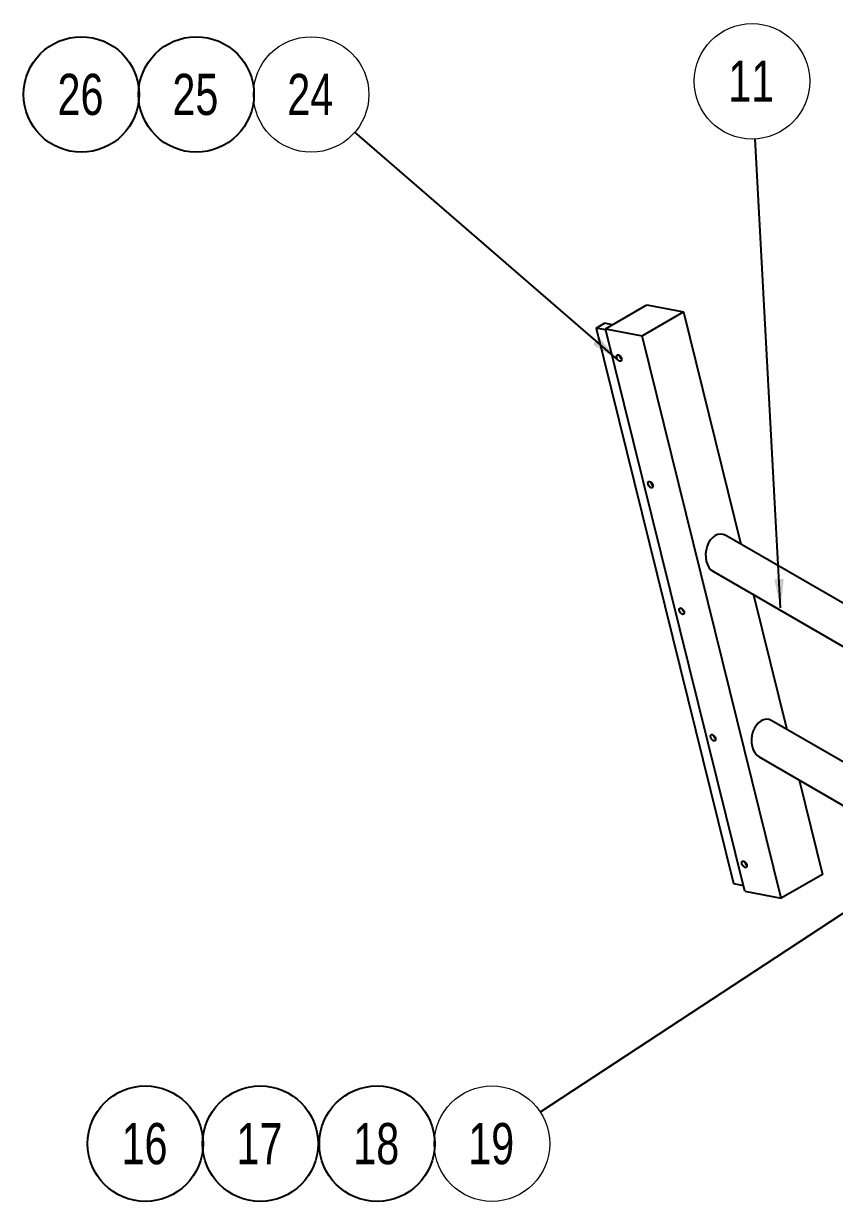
# Model space of a CAD drawing. Header units: millimetres. Extents: x 122 to 2816, y -707 to 556.
# Drawn here: x 2557.4 to 2609.5, y 145.2 to 220.9 of the extents above; entities that cross this region are included whole.
import ezdxf

# ---------------------------------------------------------------- set-up
doc = ezdxf.new("R2010")
doc.units = ezdxf.units.MM
doc.layers.add('FORMAT', color=7, linetype='Continuous')
doc.styles.add('SLDTEXTSTYLE7', font='TXT', dxfattribs={"width": 0.75})
doc.dimstyles.new('SLDDIMSTYLE0', dxfattribs={"dimtxt": 2.5, "dimasz": 1.852083, "dimexe": 0, "dimexo": 0.625, "dimgap": 0, "dimtad": 1, "dimdec": 0, "dimrnd": 1e-09, "dimtxsty": 'Standard', "dimsah": 1, "dimcen": 2.5, "dimazin": 3, "dimtfac": 1.852083, "dimtdec": 0, "dimtmove": 0, "dimatfit": 3, "dimfrac": 2})

# ---------------------------------------------------------------- blocks, each defined once
blk = doc.blocks.new('SW_NOTE_0_64')
at = {"color": 0, "linetype": 'Continuous', "lineweight": 0}
blk.add_circle((-0.201, 3.705), 3.71, dxfattribs=at)
at = {"color": 0, "linetype": 'Continuous', "lineweight": 0, "insert": (-0.254, 5.033), "char_height": 2.6458, "attachment_point": 2, "style": 'SLDTEXTSTYLE7'}
blk.add_mtext('11', dxfattribs=at)
blk = doc.blocks.new('SW_NOTE_0_67')
at = {"color": 0, "linetype": 'Continuous', "lineweight": 0}
blk.add_circle((-2.806, 2.428), 3.71, dxfattribs=at)
at = {"color": 0, "linetype": 'Continuous', "lineweight": 0, "insert": (-2.859, 3.756), "char_height": 2.6458, "attachment_point": 2, "style": 'SLDTEXTSTYLE7'}
blk.add_mtext('24', dxfattribs=at)
blk = doc.blocks.new('SW_NOTE_0_68')
at = {"color": 0, "linetype": 'Continuous', "lineweight": 0}
blk.add_circle((-3.102, -2.036), 3.71, dxfattribs=at)
at = {"color": 0, "linetype": 'Continuous', "lineweight": 0, "insert": (-3.155, -0.708), "char_height": 2.6458, "attachment_point": 2, "style": 'SLDTEXTSTYLE7'}
blk.add_mtext('19', dxfattribs=at)
blk = doc.blocks.new('SW_NOTE_0_69')
at = {"layer": 'FORMAT', "color": 0}
blk.add_circle((1.955, 2.083), 3.71, dxfattribs=at)
at = {"layer": 'FORMAT', "color": 0, "insert": (1.902, 3.411), "char_height": 2.6458, "attachment_point": 2, "style": 'SLDTEXTSTYLE7'}
blk.add_mtext('18', dxfattribs=at)
blk = doc.blocks.new('SW_NOTE_0_70')
at = {"layer": 'FORMAT', "color": 0}
blk.add_circle((1.955, 2.083), 3.71, dxfattribs=at)
at = {"layer": 'FORMAT', "color": 0, "insert": (1.902, 3.411), "char_height": 2.6458, "attachment_point": 2, "style": 'SLDTEXTSTYLE7'}
blk.add_mtext('17', dxfattribs=at)
blk = doc.blocks.new('SW_NOTE_0_71')
at = {"layer": 'FORMAT', "color": 0}
blk.add_circle((1.955, 2.083), 3.71, dxfattribs=at)
at = {"layer": 'FORMAT', "color": 0, "insert": (1.902, 3.411), "char_height": 2.6458, "attachment_point": 2, "style": 'SLDTEXTSTYLE7'}
blk.add_mtext('16', dxfattribs=at)
blk = doc.blocks.new('SW_NOTE_0_72')
at = {"layer": 'FORMAT', "color": 0}
blk.add_circle((1.955, 2.083), 3.71, dxfattribs=at)
at = {"layer": 'FORMAT', "color": 0, "insert": (1.902, 3.411), "char_height": 2.6458, "attachment_point": 2, "style": 'SLDTEXTSTYLE7'}
blk.add_mtext('25', dxfattribs=at)
blk = doc.blocks.new('SW_NOTE_0_73')
at = {"layer": 'FORMAT', "color": 0}
blk.add_circle((1.955, 2.083), 3.71, dxfattribs=at)
at = {"layer": 'FORMAT', "color": 0, "insert": (1.902, 3.411), "char_height": 2.6458, "attachment_point": 2, "style": 'SLDTEXTSTYLE7'}
blk.add_mtext('26', dxfattribs=at)

msp = doc.modelspace()

# ---------------------------------------------------------------- linework, layer by layer
at = {"color": 7, "linetype": 'Continuous', "lineweight": 25}
for p, q in [((2594.842875, 201.339833), (2597.494526, 202.870598)), ((2597.190814, 200.887907), (2599.842465, 202.418673)), ((2597.494526, 202.870598), (2599.842465, 202.418673)), ((2599.842465, 202.418673), (2603.533818, 187.496102)), ((2594.236989, 201.377358), (2594.76732, 201.683511)), ((2594.236989, 201.377358), (2603.067169, 165.680696)), ((2594.863419, 201.256784), (2594.236989, 201.377358)), ((2595.270454, 201.586669), (2594.76732, 201.683511)), ((2594.842875, 201.339833), (2597.190814, 200.887907)), ((2603.784829, 165.191315), (2594.842875, 201.339833)), ((2606.132768, 164.73939), (2597.190814, 200.887907)), ((2595.735085, 199.582809), (2595.728036, 199.623296)), ((2597.747025, 191.449393), (2597.739975, 191.48988)), ((2611.834858, 182.704013), (2602.571094, 188.05187)), ((2601.766109, 185.728052), (2610.627457, 180.612505)), ((2604.338521, 184.24303), (2606.479248, 175.588981)), ((2599.758965, 183.315976), (2599.751915, 183.356463)), ((2611.834858, 172.497253), (2605.516524, 176.14475)), ((2601.770905, 175.18256), (2601.763855, 175.223047)), ((2604.711539, 173.820931), (2610.627457, 170.405745)), ((2607.283951, 172.33591), (2608.784419, 166.270155)), ((2603.782844, 167.049144), (2603.775794, 167.08963)), ((2608.784419, 166.270155), (2606.132768, 164.73939)), ((2603.067169, 165.680696), (2603.693599, 165.560123)), ((2603.784829, 165.191315), (2606.132768, 164.73939))]:
    msp.add_line(p, q, dxfattribs=at)
at = {"color": 8, "linetype": 'Continuous', "lineweight": 25}
for p, q in [((2595.775601, 199.580382), (2595.741412, 199.560645)), ((2597.787541, 191.446966), (2597.753351, 191.427228)), ((2599.79948, 183.313549), (2599.765291, 183.293812)), ((2601.81142, 175.180133), (2601.777231, 175.160396)), ((2603.82336, 167.046716), (2603.78917, 167.026979))]:
    msp.add_line(p, q, dxfattribs=at)
at = {"color": 7, "linetype": 'Continuous', "lineweight": 25, "flags": 128}
for points in [[(2595.558309, 199.480758), (2595.550252, 199.536868), (2595.555076, 199.586078), (2595.572391, 199.624402), (2595.600792, 199.648735), (2595.63798, 199.657106), (2595.680942, 199.648837), (2595.726197, 199.624598), (2595.770079, 199.586351), (2595.809032, 199.537197), (2595.839902, 199.481117), (2595.860187, 199.422654), (2595.868243, 199.366544), (2595.863419, 199.317334), (2595.846105, 199.27901), (2595.817703, 199.254677), (2595.780515, 199.246306), (2595.737553, 199.254575), (2595.692298, 199.278814), (2595.648417, 199.317061), (2595.609463, 199.366215), (2595.578594, 199.422295), (2595.558309, 199.480758)], [(2597.570248, 191.347342), (2597.562192, 191.403451), (2597.567016, 191.452661), (2597.58433, 191.490985), (2597.612732, 191.515319), (2597.64992, 191.52369), (2597.692882, 191.515421), (2597.738137, 191.491181), (2597.782018, 191.452935), (2597.820972, 191.403781), (2597.851841, 191.3477), (2597.872126, 191.289237), (2597.880183, 191.233128), (2597.875359, 191.183918), (2597.858044, 191.145594), (2597.829643, 191.12126), (2597.792455, 191.112889), (2597.749493, 191.121158), (2597.704238, 191.145398), (2597.660356, 191.183644), (2597.621403, 191.232798), (2597.590533, 191.288879), (2597.570248, 191.347342)], [(2599.582188, 183.213925), (2599.574132, 183.270035), (2599.578956, 183.319245), (2599.59627, 183.357569), (2599.624672, 183.381902), (2599.66186, 183.390273), (2599.704821, 183.382004), (2599.750076, 183.357765), (2599.793958, 183.319518), (2599.832912, 183.270364), (2599.863781, 183.214284), (2599.884066, 183.155821), (2599.892123, 183.099711), (2599.887298, 183.050501), (2599.869984, 183.012177), (2599.841582, 182.987844), (2599.804394, 182.979473), (2599.761433, 182.987742), (2599.716178, 183.011981), (2599.672296, 183.050228), (2599.633343, 183.099382), (2599.602473, 183.155462), (2599.582188, 183.213925)], [(2601.594128, 175.080509), (2601.586071, 175.136618), (2601.590895, 175.185828), (2601.60821, 175.224153), (2601.636611, 175.248486), (2601.673799, 175.256857), (2601.716761, 175.248588), (2601.762016, 175.224348), (2601.805898, 175.186102), (2601.844851, 175.136948), (2601.875721, 175.080867), (2601.896006, 175.022404), (2601.904062, 174.966295), (2601.899238, 174.917085), (2601.881924, 174.878761), (2601.853522, 174.854427), (2601.816334, 174.846056), (2601.773372, 174.854325), (2601.728118, 174.878565), (2601.684236, 174.916811), (2601.645282, 174.965966), (2601.614413, 175.022046), (2601.594128, 175.080509)], [(2603.606068, 166.947093), (2603.598011, 167.003202), (2603.602835, 167.052412), (2603.620149, 167.090736), (2603.648551, 167.115069), (2603.685739, 167.123441), (2603.728701, 167.115171), (2603.773956, 167.090932), (2603.817837, 167.052686), (2603.856791, 167.003531), (2603.887661, 166.947451), (2603.907945, 166.888988), (2603.916002, 166.832878), (2603.911178, 166.783668), (2603.893864, 166.745344), (2603.865462, 166.721011), (2603.828274, 166.71264), (2603.785312, 166.720909), (2603.740057, 166.745149), (2603.696176, 166.783395), (2603.657222, 166.832549), (2603.626352, 166.88863), (2603.606068, 166.947093)]]:
    msp.add_lwpolyline(points, dxfattribs=at)
at = {"color": 7, "linetype": 'Continuous', "lineweight": 25}
for centre in [(2596.086621, 199.670503), (2598.098561, 191.537087), (2600.110501, 183.403671), (2602.12244, 175.270254), (2604.13438, 167.136838)]:
    msp.add_arc(centre, 0.362309, 194.00711676, 232.73383802, dxfattribs=at)
for centre in [(2602.168601, 186.889961), (2605.114031, 174.982841)]:
    msp.add_ellipse(centre, major_axis=(0.152037, 1.246707), ratio=0.711519628, start_param=5.989278393, end_param=9.130871046, dxfattribs=at)

# ---------------------------------------------------------------- block references
at = {"color": 7, "linetype": 'Continuous', "lineweight": 0}
for name, p in [('SW_NOTE_0_64', (2604.452144, 213.534534)), ('SW_NOTE_0_67', (2578.727453, 213.964107)), ('SW_NOTE_0_68', (2590.645857, 150.994435))]:
    msp.add_blockref(name, p, dxfattribs=at)
at = {"layer": 'FORMAT'}
for name, p in [('SW_NOTE_0_73', (2559.196778, 214.309181)), ('SW_NOTE_0_72', (2566.581766, 214.309181)), ('SW_NOTE_0_71', (2563.313001, 146.875767)), ('SW_NOTE_0_70', (2570.697989, 146.875767)), ('SW_NOTE_0_69', (2578.204042, 146.875767))]:
    msp.add_blockref(name, p, dxfattribs=at)

# ---------------------------------------------------------------- leaders
at = {"color": 7, "linetype": 'Continuous', "lineweight": 0}
for points in [[(2595.630076, 199.338052), (2578.727453, 213.964107)], [(2606.088365, 183.392788), (2604.452144, 213.534534)], [(2623.492315, 172.553368), (2590.645857, 150.994435)]]:
    msp.add_leader(points, dimstyle='SLDDIMSTYLE0', dxfattribs=at)

doc.saveas('drawing.dxf')
